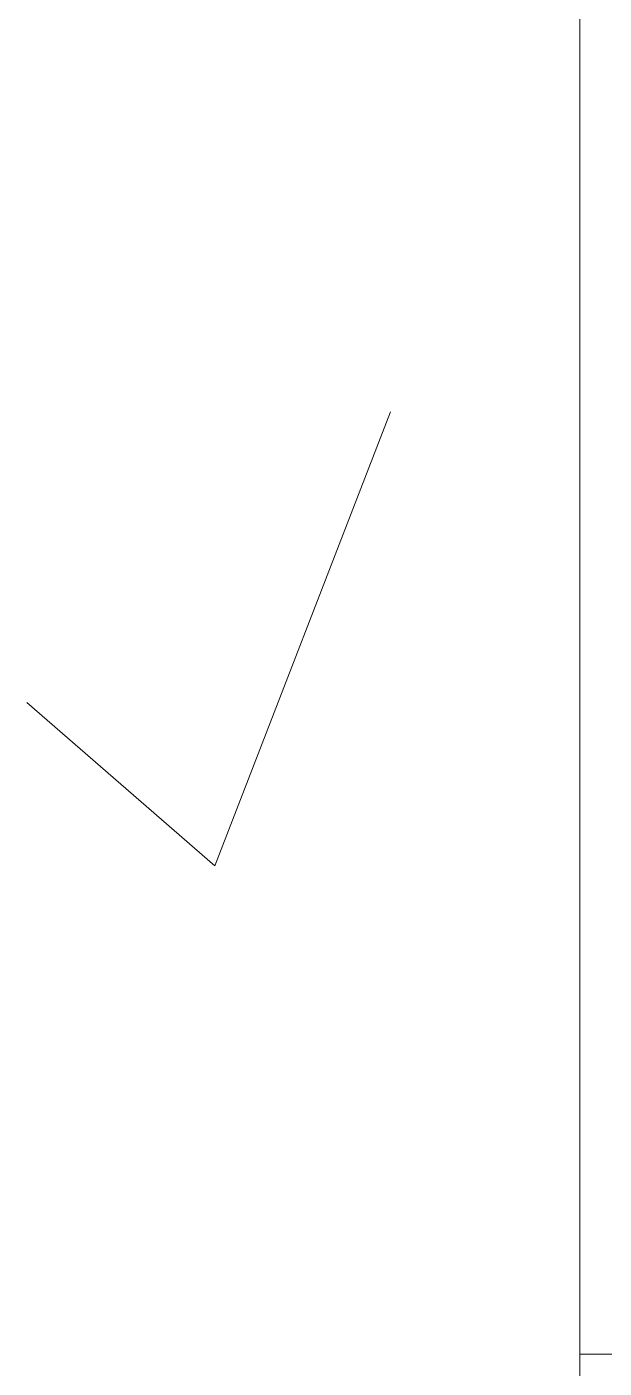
# Model space of a CAD drawing. Header units: millimetres. Extents: x -11 to 1625, y -267 to 195.
# Drawn here: x 807.47 to 828.08, y 7.5 to 55.39 of the extents above; entities that cross this region are included whole.
import ezdxf
from ezdxf.enums import TextEntityAlignment as Align

# ---------------------------------------------------------------- set-up
doc = ezdxf.new("R2010")
doc.units = ezdxf.units.MM
for name, color, linetype, lineweight in [('kop', 7, 'Continuous', 20), ('TEXT KETERANGAN', 7, 'Continuous', 9), ('u', 6, 'Continuous', 20)]:
    doc.layers.add(name, color=color, linetype=linetype, lineweight=lineweight)
doc.styles.add('BARU', font='complex.shx')
doc.styles.get("Standard").update_dxf_attribs({"font": 'ARIALUNI.TTF'})

# ---------------------------------------------------------------- blocks, each defined once
blk = doc.blocks.new('kop')
at = {"layer": 'kop', "color": 7}
for p, q in [((84, 55), (0, 55)), ((0, 55), (0, 0)), ((0, 0), (84, 0))]:
    blk.add_line(p, q, dxfattribs=at)
at = {"layer": 'kop', "style": 'BARU', "flags": 4}
for p, height in [((73.8, 5.4), 0.35), ((80.303, 5.382), 0.25), ((73.8, 4.9), 0.35), ((80.303, 4.882), 0.25), ((73.8, 4.4), 0.35), ((80.303, 4.382), 0.25)]:
    blk.add_attdef('-', p, '', height=height, dxfattribs=at)
at = {"layer": 'kop', "flags": 4}
for tag, p in [('AR-00', (78.057, 2.648)), ('00', (81.238, 2.647))]:
    blk.add_attdef(tag, text='', height=0.35, dxfattribs=at).set_placement(p, align=Align.MIDDLE)

msp = doc.modelspace()

# ---------------------------------------------------------------- linework, layer by layer
at = {"layer": 'u'}
msp.add_lwpolyline([(807.4687328, 31.2668903), (814.1775294, 25.4309123), (820.4534986, 41.6419635)], dxfattribs=at)

# ---------------------------------------------------------------- block references
at = {"layer": 'kop'}
msp.add_blockref('kop', (827.2141618, 8), dxfattribs=at)
at = {"layer": 'TEXT KETERANGAN'}
msp.add_blockref('kop', (827.2141618, -47), dxfattribs=at)

doc.saveas('drawing.dxf')
